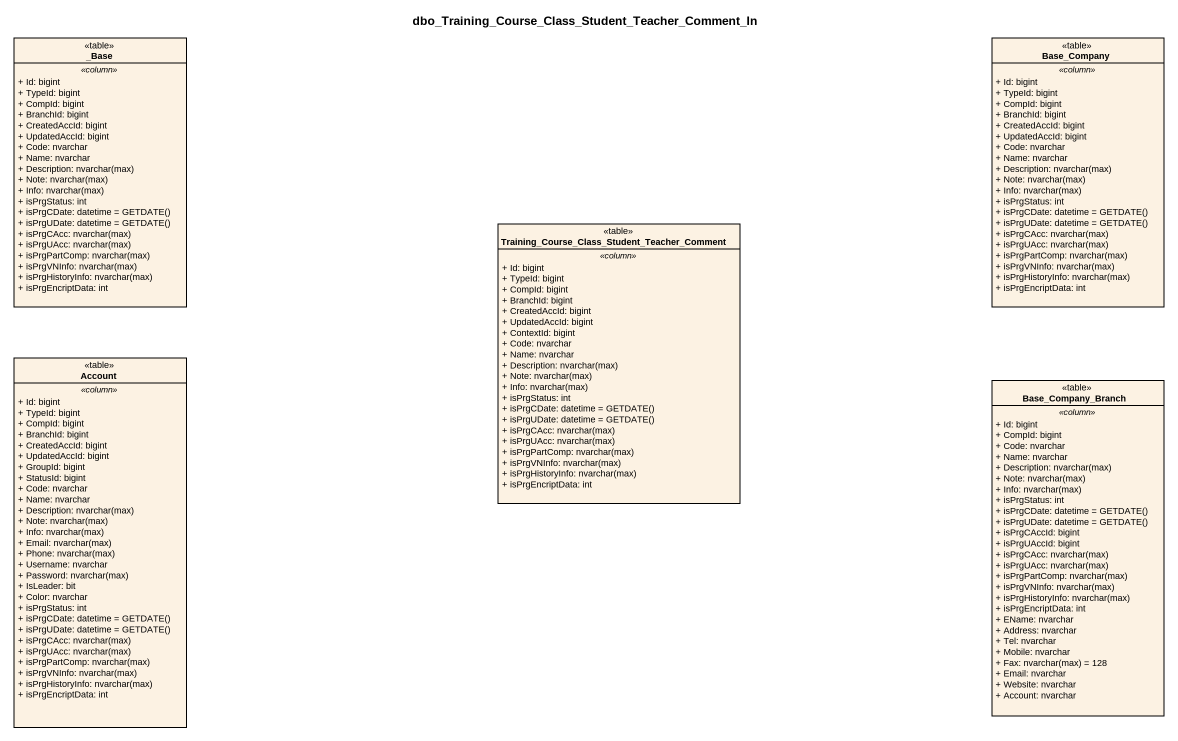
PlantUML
@startuml
title dbo_Training_Course_Class_Student_Teacher_Comment_In
hide circle
hide empty members
skinparam classAttributeIconSize 0
class "_Base" as Base <<table>> {
  .. <<column>> ..
  + Id: bigint
  + TypeId: bigint
  + CompId: bigint
  + BranchId: bigint
  + CreatedAccId: bigint
  + UpdatedAccId: bigint
  + Code: nvarchar
  + Name: nvarchar
  {field} + Description: nvarchar(max)
  {field} + Note: nvarchar(max)
  {field} + Info: nvarchar(max)
  + isPrgStatus: int
  {field} + isPrgCDate: datetime = GETDATE()
  {field} + isPrgUDate: datetime = GETDATE()
  {field} + isPrgCAcc: nvarchar(max)
  {field} + isPrgUAcc: nvarchar(max)
  {field} + isPrgPartComp: nvarchar(max)
  {field} + isPrgVNInfo: nvarchar(max)
  {field} + isPrgHistoryInfo: nvarchar(max)
  + isPrgEncriptData: int
}
class Base_Company <<table>> {
  .. <<column>> ..
  + Id: bigint
  + TypeId: bigint
  + CompId: bigint
  + BranchId: bigint
  + CreatedAccId: bigint
  + UpdatedAccId: bigint
  + Code: nvarchar
  + Name: nvarchar
  {field} + Description: nvarchar(max)
  {field} + Note: nvarchar(max)
  {field} + Info: nvarchar(max)
  + isPrgStatus: int
  {field} + isPrgCDate: datetime = GETDATE()
  {field} + isPrgUDate: datetime = GETDATE()
  {field} + isPrgCAcc: nvarchar(max)
  {field} + isPrgUAcc: nvarchar(max)
  {field} + isPrgPartComp: nvarchar(max)
  {field} + isPrgVNInfo: nvarchar(max)
  {field} + isPrgHistoryInfo: nvarchar(max)
  + isPrgEncriptData: int
}
class "Training_Course_Class_Student_Teacher_Comment" as Training_Course_Class <<table>> {
  .. <<column>> ..
  + Id: bigint
  + TypeId: bigint
  + CompId: bigint
  + BranchId: bigint
  + CreatedAccId: bigint
  + UpdatedAccId: bigint
  + ContextId: bigint
  + Code: nvarchar
  + Name: nvarchar
  {field} + Description: nvarchar(max)
  {field} + Note: nvarchar(max)
  {field} + Info: nvarchar(max)
  + isPrgStatus: int
  {field} + isPrgCDate: datetime = GETDATE()
  {field} + isPrgUDate: datetime = GETDATE()
  {field} + isPrgCAcc: nvarchar(max)
  {field} + isPrgUAcc: nvarchar(max)
  {field} + isPrgPartComp: nvarchar(max)
  {field} + isPrgVNInfo: nvarchar(max)
  {field} + isPrgHistoryInfo: nvarchar(max)
  + isPrgEncriptData: int
}
class Account <<table>> {
  .. <<column>> ..
  + Id: bigint
  + TypeId: bigint
  + CompId: bigint
  + BranchId: bigint
  + CreatedAccId: bigint
  + UpdatedAccId: bigint
  + GroupId: bigint
  + StatusId: bigint
  + Code: nvarchar
  + Name: nvarchar
  {field} + Description: nvarchar(max)
  {field} + Note: nvarchar(max)
  {field} + Info: nvarchar(max)
  {field} + Email: nvarchar(max)
  {field} + Phone: nvarchar(max)
  + Username: nvarchar
  {field} + Password: nvarchar(max)
  + IsLeader: bit
  + Color: nvarchar
  + isPrgStatus: int
  {field} + isPrgCDate: datetime = GETDATE()
  {field} + isPrgUDate: datetime = GETDATE()
  {field} + isPrgCAcc: nvarchar(max)
  {field} + isPrgUAcc: nvarchar(max)
  {field} + isPrgPartComp: nvarchar(max)
  {field} + isPrgVNInfo: nvarchar(max)
  {field} + isPrgHistoryInfo: nvarchar(max)
  + isPrgEncriptData: int
}
class Base_Company_Branch <<table>> {
  .. <<column>> ..
  + Id: bigint
  + CompId: bigint
  + Code: nvarchar
  + Name: nvarchar
  {field} + Description: nvarchar(max)
  {field} + Note: nvarchar(max)
  {field} + Info: nvarchar(max)
  + isPrgStatus: int
  {field} + isPrgCDate: datetime = GETDATE()
  {field} + isPrgUDate: datetime = GETDATE()
  + isPrgCAccId: bigint
  + isPrgUAccId: bigint
  {field} + isPrgCAcc: nvarchar(max)
  {field} + isPrgUAcc: nvarchar(max)
  {field} + isPrgPartComp: nvarchar(max)
  {field} + isPrgVNInfo: nvarchar(max)
  {field} + isPrgHistoryInfo: nvarchar(max)
  + isPrgEncriptData: int
  + EName: nvarchar
  + Address: nvarchar
  + Tel: nvarchar
  + Mobile: nvarchar
  {field} + Fax: nvarchar(max) = 128
  + Email: nvarchar
  + Website: nvarchar
  + Account: nvarchar
}
@enduml
